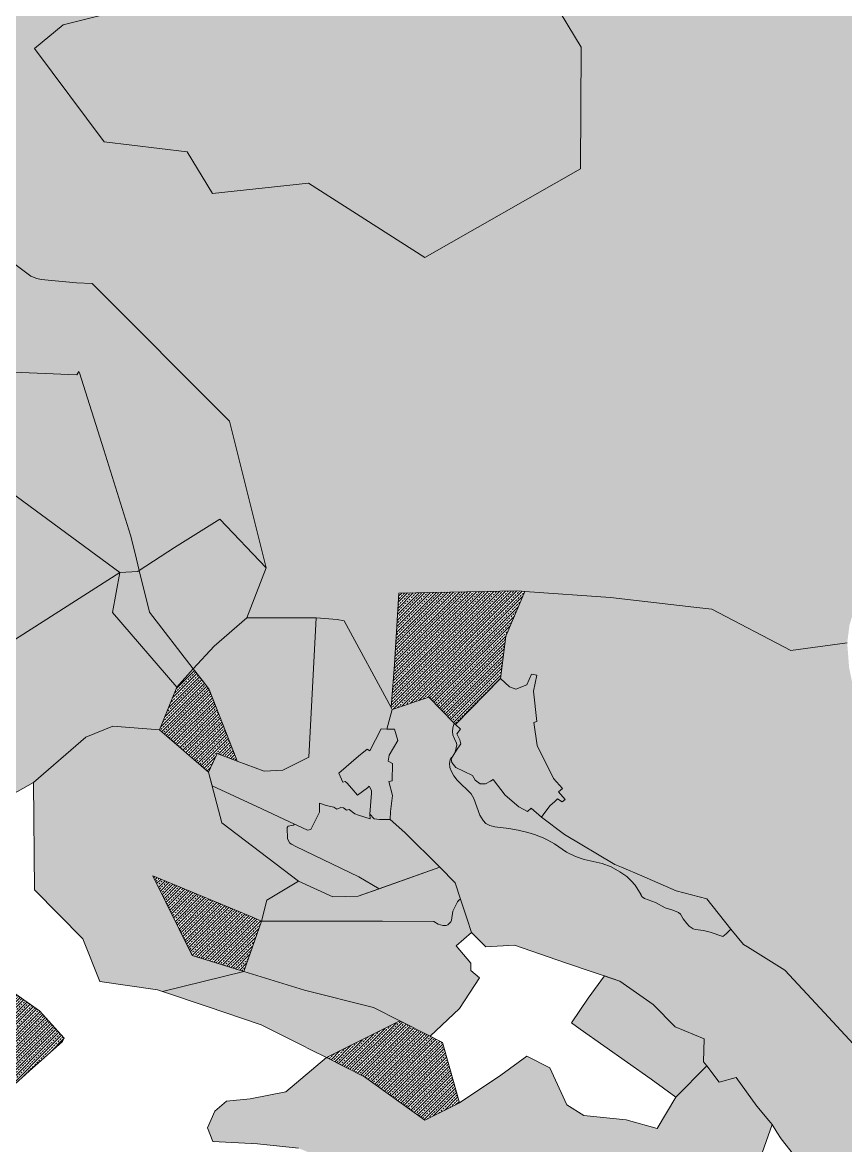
# Model space of a CAD drawing. Header units: metres. Extents: x 541853 to 549675, y 1832829 to 1845715.
# Drawn here: x 547395 to 547910, y 1839769 to 1840471 of the extents above; entities that cross this region are included whole.
import ezdxf

# ---------------------------------------------------------------- set-up
doc = ezdxf.new("R2010")
doc.units = ezdxf.units.M
doc.header["$MEASUREMENT"] = 0
doc.layers.add('1', color=7, linetype='Continuous', lineweight=0)

msp = doc.modelspace()

# ---------------------------------------------------------------- hatches: boundary and pattern name
at = {"layer": '1', "linetype": 'Continuous', "lineweight": 0}
h = msp.add_hatch(color=43, dxfattribs=at)
h.paths.add_polyline_path([(547625.85, 1840042.635), (547596.45, 1840096.725), (547592.13, 1840097.535), (547579.02, 1840098.615), (547535.67, 1840098.57), (547547.64, 1840129.86), (547524.81, 1840221.555), (547438.86, 1840307.535), (547429.02, 1840307.955), (547407.06, 1840310.085), (547404.33, 1840310.625), (547400.58, 1840312.08), (547381.41, 1840326.615), (547373.7, 1840334.07), (547356.84, 1840350.435), (547361.79, 1840353.78), (547369.44, 1840362), (547375.26, 1840368.255), (547385.49, 1840383.225), (547387.98, 1840402.215), (547388.49, 1840418.19), (547381.98, 1840442.145), (547378.5, 1840460.625), (547381.5, 1840482.6), (547394.46, 1840508.055), (547415.91, 1840527.03), (547450.35, 1840544.01), (547497.27, 1840564.98), (547581.12, 1840605.99), (547592.13, 1840608.66), (547617.69, 1840624.335), (547647.33, 1840640.985), (547663.62, 1840642.725), (547684.74, 1840643.34), (547695.15, 1840642.755), (547702.83, 1840640.295), (547713.03, 1840634.655), (547721.7, 1840619.295), (547735.92, 1840594.275), (547750.02, 1840575.975), (547758.96, 1840562.94), (547767.51, 1840558.665), (547787.46, 1840554.675), (547801.14, 1840554.3), (547810.41, 1840551.315), (547815.81, 1840547.82), (547828.14, 1840535.505), (547840.2, 1840526.25), (547857.03, 1840518.795), (547888.2, 1840506.255), (547924.08, 1840494.285), (547927.74, 1840493.685), (547930.98, 1840493.775), (547935.12, 1840495.23), (547954.83, 1840481.025), (547964.88, 1840472.925), (547973.97, 1840465.305), (547984.02, 1840456.725), (547989.42, 1840451.325), (547994.58, 1840445.415), (547996.77, 1840440.765), (547998.51, 1840433.76), (547998.96, 1840426.665), (547997.58, 1840417.95), (547992.3, 1840407.165), (547989.09, 1840395.705), (547987.74, 1840387.695), (547988.64, 1840326.705), (547987.68, 1840297.455), (547986.72, 1840278.06), (547986.72, 1840263.435), (547988.07, 1840243.35), (547988.58, 1840239.24), (547989.09, 1840234.86), (547988.34, 1840230.75), (547987.05, 1840226.895), (547978.83, 1840215.315), (547963.65, 1840192.425), (547929.99, 1840140.225), (547925.13, 1840129.305), (547918.68, 1840114.635), (547912.5, 1840094.1), (547911.06, 1840082.955), (547875.81, 1840078.275), (547826.49, 1840103.955), (547815.18, 1840105.275), (547763.01, 1840111.395), (547709.43, 1840115.115), (547704.93, 1840115.43), (547630.62, 1840114.08), (547627.92, 1840069.545)])
h.paths.add_polyline_path([(547646.91, 1840323.93), (547574.19, 1840370.37), (547514.16, 1840363.755), (547498.32, 1840389.855), (547446.39, 1840396.17), (547402.74, 1840454.445), (547420.83, 1840469.325), (547471.92, 1840482.015), (547534.86, 1840476.615), (547587.09, 1840512.285), (547582.26, 1840538.31), (547599.33, 1840552.2), (547657.56, 1840587.855), (547659.57, 1840587.825), (547693.71, 1840611.615), (547697.55, 1840588.605), (547720.35, 1840553.445), (547710.09, 1840512.51), (547744.71, 1840455.3), (547744.26, 1840379.325)], flags=16)
h = msp.add_hatch(dxfattribs=at)
h.set_pattern_fill('ANSI33', color=188, scale=10, style=0)
h.paths.add_polyline_path([(547646.91, 1840323.93), (547574.19, 1840370.37), (547514.16, 1840363.755), (547498.32, 1840389.855), (547446.39, 1840396.17), (547402.74, 1840454.445), (547420.83, 1840469.325), (547471.92, 1840482.015), (547534.86, 1840476.615), (547587.09, 1840512.285), (547582.26, 1840538.31), (547599.33, 1840552.2), (547657.56, 1840587.855), (547659.57, 1840587.825), (547693.71, 1840611.615), (547697.55, 1840588.605), (547720.35, 1840553.445), (547710.09, 1840512.51), (547744.71, 1840455.3), (547744.26, 1840379.325)])
for color, points in [(43, [(547468.32, 1840128.18), (547465.71, 1840138.905), (547462.92, 1840150.305), (547446.09, 1840203.6), (547430.94, 1840251.735), (547430.64, 1840252.56), (547429.23, 1840250.445), (547384.65, 1840252.455), (547352.25, 1840259.385), (547351.77, 1840306.815), (547327.65, 1840326.945), (547301.97, 1840353.255), (547285.38, 1840358.46), (547283.25, 1840360.815), (547287.42, 1840363.755), (547293.42, 1840364.505), (547306.65, 1840362.015), (547331.85, 1840348.785), (547345.56, 1840346.79), (547353.3, 1840348.035), (547356.84, 1840350.435), (547373.7, 1840334.07), (547381.41, 1840326.615), (547400.58, 1840312.08), (547404.33, 1840310.625), (547407.06, 1840310.085), (547429.02, 1840307.955), (547438.86, 1840307.535), (547524.81, 1840221.555), (547547.64, 1840129.86), (547518.63, 1840160.385), (547490.46, 1840142.625)]), (43, [(547456.26, 1840126.905), (547377, 1840185), (547352.31, 1840255.455), (547352.25, 1840259.385), (547384.65, 1840252.455), (547429.23, 1840250.445), (547430.64, 1840252.56), (547430.94, 1840251.735), (547446.09, 1840203.6), (547462.92, 1840150.305), (547465.71, 1840138.905), (547468.32, 1840128.18), (547467.42, 1840127.595)]), (53, [(547253.22, 1840015.755), (547254.81, 1840016.355), (547257.93, 1840017.9), (547259.85, 1840019.115), (547261.26, 1840020.375), (547264.05, 1840024.26), (547266.21, 1840026.375), (547273.23, 1840030.605), (547276.8, 1840032.495), (547288.14, 1840037.295), (547290.12, 1840038.33), (547292.4, 1840040.145), (547294.53, 1840042.215), (547295.22, 1840043.13), (547244.25, 1840051.74), (547260.96, 1840077.315), (547263.09, 1840100.655), (547319.1, 1840120.485), (547319.37, 1840162.695), (547326.42, 1840184.805), (547335.15, 1840185.405), (547348.89, 1840245.435), (547352.31, 1840255.455), (547377, 1840185), (547456.26, 1840126.905), (547360.02, 1840065.63), (547323.45, 1840020.06), (547301.37, 1840021.185), (547259.88, 1840015.755)]), (252, [(547502.16, 1840066.725), (547474.65, 1840102.185), (547468.32, 1840128.18), (547490.46, 1840142.625), (547518.63, 1840160.385), (547547.64, 1840129.86), (547535.67, 1840098.57), (547515.15, 1840081.005)]), (43, [(547318.62, 1839959.745), (547319.16, 1839966.36), (547321.74, 1839968.655), (547323.72, 1839970.92), (547323.66, 1839972.225), (547322.94, 1839973.605), (547321.23, 1839975.81), (547320, 1839977.04), (547323.45, 1840020.06), (547360.02, 1840065.63), (547456.26, 1840126.905), (547451.55, 1840102.035), (547491.78, 1840055.325), (547480.95, 1840028.535), (547451.88, 1840031.01), (547435.02, 1840024.11), (547402.11, 1839995.76), (547365.33, 1839975.075)]), (43, [(547491.78, 1840055.325), (547451.55, 1840102.035), (547456.26, 1840126.905), (547467.42, 1840127.595), (547468.32, 1840128.18), (547474.65, 1840102.185), (547502.16, 1840066.725)]), (43, [(548128.59, 1839730.02), (548091.09, 1839739.245), (548068.83, 1839746.955), (548019.81, 1839787.245), (547959.15, 1839812.235), (547919.7, 1839828.495), (547917.57, 1839829.38), (547894.2, 1839854.73), (547872.12, 1839878.445), (547848.66, 1839892.905), (547846.14, 1839894.465), (547838.37, 1839904.125), (547823.28, 1839922.905), (547804.08, 1839928.065), (547782.66, 1839937.38), (547769.82, 1839942.705), (547765.68, 1839944.43), (547734.27, 1839963.165), (547719.93, 1839974.085), (547722, 1839976.89), (547725.36, 1839981.36), (547728.03, 1839983.715), (547729.83, 1839985.515), (547732.86, 1839983.535), (547734.66, 1839985.05), (547730.49, 1839989.865), (547733.1, 1839991.965), (547727.34, 1839998.19), (547717.26, 1840018.83), (547715.07, 1840033.215), (547716.87, 1840033.83), (547714.92, 1840052.85), (547717.05, 1840062.705), (547713.72, 1840063.515), (547710.66, 1840056.825), (547703.88, 1840053.96), (547699.92, 1840055.445), (547694.16, 1840060.815), (547697.61, 1840087.08), (547709.43, 1840115.115), (547763.01, 1840111.395), (547815.18, 1840105.275), (547826.49, 1840103.955), (547875.81, 1840078.275), (547911.06, 1840082.955), (547912.23, 1840067.7), (547916.91, 1840044.225), (547925.7, 1840025.16), (547935.09, 1840011.96), (547958.85, 1839995.535), (547988.73, 1839975.285), (548000.01, 1839968.115), (548013.51, 1839956.055), (548024.73, 1839945.825), (548033.64, 1839935.925), (548041.89, 1839920.07), (548049.15, 1839895.965), (548057.73, 1839869.895), (548066.94, 1839839.175), (548074.86, 1839804.525), (548078.49, 1839784.71), (548079.93, 1839777.465), (548079.99, 1839776.76), (548082.57, 1839763.35), (548084.25, 1839758.745), (548087.1, 1839755.55), (548088, 1839754.545), (548102.64, 1839752.04), (548113.11, 1839750.795), (548120.55, 1839748.23), (548121.45, 1839747.525), (548125.53, 1839744.405), (548128.89, 1839738.135), (548131.23, 1839730.92)]), (252, [(547546.53, 1840002.705), (547529.67, 1840009.14), (547528.77, 1840011.405), (547512.06, 1840053.93), (547508.46, 1840058.595), (547502.16, 1840066.725), (547515.15, 1840081.005), (547535.67, 1840098.57), (547579.02, 1840098.615), (547574.4, 1840011.615), (547558.11, 1840003.515)]), (252, [(547573.5, 1839965.865), (547566.81, 1839968.985), (547565.37, 1839969.66), (547541.82, 1839980.64), (547513.89, 1839993.66), (547511.58, 1840002.24), (547517.13, 1840013.925), (547529.67, 1840009.14), (547546.53, 1840002.705), (547558.11, 1840003.515), (547574.4, 1840011.615), (547579.02, 1840098.615), (547592.13, 1840097.535), (547596.45, 1840096.725), (547625.85, 1840042.635), (547626.51, 1840041.39), (547623.21, 1840029.135), (547619.61, 1840029.165), (547612.47, 1840015.515), (547610.97, 1840016.535), (547605.45, 1840012.155), (547593.06, 1840001.445), (547595.73, 1839995.985), (547597.2, 1839996.435), (547598.07, 1839995.445), (547601.28, 1839991.875), (547604.85, 1839987.735), (547611.06, 1839992.475), (547612.17, 1839993.33), (547613.67, 1839990.765), (547613.52, 1839989.025), (547612.44, 1839975.87), (547612.8, 1839973.02), (547605.39, 1839975.225), (547603.23, 1839976.125), (547599.51, 1839978.765), (547597.95, 1839978.435), (547595.97, 1839979.86), (547595.76, 1839979.875), (547594.41, 1839980.025), (547591.98, 1839979.095), (547590.09, 1839980.295), (547585.17, 1839981.3), (547581.03, 1839982.83), (547581.06, 1839977.205), (547575.69, 1839966.405)]), (43, [(547719.93, 1839974.085), (547713.36, 1839979.575), (547711.2, 1839977.655), (547705.71, 1839980.46), (547697.13, 1839987.81), (547689.72, 1839997.635), (547688.04, 1839996.6), (547684.92, 1839994.8), (547681.56, 1839994.815), (547678.47, 1839997.095), (547676.67, 1840000.065), (547666.26, 1840005.105), (547663.77, 1840008.255), (547663.38, 1840010.505), (547666.74, 1840015.935), (547669.47, 1840019.775), (547668.9, 1840022.475), (547666.92, 1840026.045), (547669.17, 1840029.135), (547666.14, 1840031.94), (547694.16, 1840060.815), (547699.92, 1840055.445), (547703.88, 1840053.96), (547710.66, 1840056.825), (547713.72, 1840063.515), (547717.05, 1840062.705), (547714.92, 1840052.85), (547716.87, 1840033.83), (547715.07, 1840033.215), (547717.26, 1840018.83), (547727.34, 1839998.19), (547733.1, 1839991.965), (547730.49, 1839989.865), (547734.66, 1839985.05), (547732.86, 1839983.535), (547729.83, 1839985.515), (547728.03, 1839983.715), (547725.36, 1839981.36), (547722, 1839976.89)]), (4, [(548075.28, 1839599.325), (548058.75, 1839614.925), (548047.59, 1839619.395), (548036.19, 1839640.605), (548015.19, 1839653.715), (548001.63, 1839662.175), (547992.33, 1839667.965), (547991.94, 1839668.205), (547991.76, 1839668.325), (547991.64, 1839668.4), (547991.61, 1839668.4), (547990.68, 1839667.215), (547982.88, 1839651.72), (547978.41, 1839644.22), (547976.76, 1839641.685), (547973.37, 1839641.835), (547980.57, 1839657.72), (547980.24, 1839666.735), (547963.77, 1839681.705), (547944.33, 1839694.065), (547941.78, 1839695.7), (547923.27, 1839706.23), (547916.55, 1839710.055), (547904.43, 1839716.37), (547900.47, 1839727.23), (547899.84, 1839728.985), (547897.08, 1839736.5), (547891.53, 1839750.135), (547885.05, 1839755.775), (547880.04, 1839760.125), (547879.8, 1839760.305), (547869.66, 1839772.935), (547866.99, 1839777.255), (547864.14, 1839781.875), (547861.98, 1839784.5), (547854.6, 1839793.365), (547841.67, 1839811.275), (547830.9, 1839808.515), (547823.25, 1839818.535), (547821.24, 1839821.16), (547821.54, 1839835.545), (547803.45, 1839842.94), (547789.8, 1839857.025), (547768.95, 1839871.545), (547734.99, 1839883.005), (547703.01, 1839894), (547685.01, 1839892.995), (547676.01, 1839901.995), (547673.34, 1839910.23), (547669.32, 1839922.74), (547665.99, 1839933), (547656.21, 1839942.69), (547634.34, 1839964.365), (547625.16, 1839972.66), (547625.52, 1839977.58), (547626.63, 1839987.675), (547624.44, 1839996.255), (547626.42, 1839996.735), (547626.63, 1840007.565), (547623.9, 1840008.975), (547624.53, 1840012.695), (547629.96, 1840021.935), (547627.95, 1840028.97), (547623.21, 1840029.135), (547626.51, 1840041.39), (547649.4, 1840049.115), (547665.24, 1840032.855), (547664.4, 1840029.855), (547664.25, 1840027.635), (547664.46, 1840025.46), (547665.39, 1840022.925), (547666.71, 1840020.33), (547666.89, 1840019.325), (547666.59, 1840017.285), (547665.81, 1840014.645), (547664.13, 1840011.765), (547663.47, 1840011.24), (547662.84, 1840009.965), (547662.36, 1840007.505), (547662.57, 1840005.105), (547663.56, 1840002.525), (547665.12, 1839999.84), (547667.19, 1839997.2), (547675.86, 1839988.56), (547677.54, 1839985.62), (547681.38, 1839975.225), (547683.36, 1839971.88), (547685.1, 1839970.185), (547687.68, 1839968.82), (547690.68, 1839967.965), (547699.38, 1839966.975), (547705.29, 1839965.865), (547711.38, 1839964.47), (547715.43, 1839963.195), (547720.95, 1839961.095), (547723.92, 1839959.67), (547728.06, 1839957.315), (547735.56, 1839952.245), (547741.2, 1839949.515), (547746.57, 1839947.625), (547757.88, 1839945.045), (547763.43, 1839943.005), (547768.95, 1839939.975), (547773.15, 1839936.885), (547776.03, 1839934.26), (547778.37, 1839931.575), (547782.12, 1839925.53), (547782.18, 1839924.99), (547782.81, 1839924.15), (547784.22, 1839923.115), (547791.24, 1839920.805), (547797.12, 1839917.37), (547802.01, 1839915.945), (547805.64, 1839914.46), (547806.84, 1839913.395), (547808.46, 1839910.41), (547810.77, 1839907.575), (547812.3, 1839905.925), (547814.7, 1839904.245), (547816.11, 1839903.81), (547821.24, 1839903.135), (547825.29, 1839902.205), (547833.18, 1839899.445), (547835.34, 1839901.08), (547838.25, 1839904.005), (547838.37, 1839904.125), (547846.14, 1839894.465), (547848.66, 1839892.905), (547872.12, 1839878.445), (547894.2, 1839854.73), (547917.57, 1839829.38), (547919.7, 1839828.495), (547919.43, 1839826.845), (547919.76, 1839824.745), (547920.36, 1839823.845), (547922.37, 1839822.615), (547935.99, 1839816.9), (547947.21, 1839812.85), (547949.01, 1839811.755), (547949.46, 1839811.035), (547949.55, 1839808.98), (547947.3, 1839802.11), (547946.67, 1839799.575), (547946.64, 1839798.465), (547947.12, 1839796.635), (547948.35, 1839785.43), (547949.34, 1839781.755), (547953.48, 1839773.79), (547955.25, 1839771.135), (547956.03, 1839770.355), (547957.68, 1839769.425), (547960.74, 1839768.315), (547962.66, 1839767.325), (547969.2, 1839761.895), (547976.1, 1839757.8), (547978.26, 1839756.915), (547979.61, 1839756.615), (547982.43, 1839756.585), (547983.81, 1839756.855), (547990.11, 1839759.015), (547995.33, 1839759.69), (547997.49, 1839759.645), (548001.57, 1839759.045), (548004.09, 1839758.22), (548005.41, 1839757.545), (548006.79, 1839756.48), (548006.49, 1839755.535), (548007.12, 1839753.945), (548008.29, 1839752.565), (548011.2, 1839750.255), (548014.32, 1839748.455), (548021.25, 1839745.53), (548031.9, 1839742.365), (548056.95, 1839737.235), (548074.98, 1839732.69), (548082.93, 1839730.17), (548090.79, 1839727.35), (548097.48, 1839724.56), (548102.55, 1839722.085), (548108.43, 1839718.455), (548113.74, 1839714.24), (548119.08, 1839709.11), (548128.29, 1839699.555), (548132.28, 1839695.865), (548135.49, 1839693.285), (548144.88, 1839686.925), (548167.29, 1839673.605), (548175.69, 1839667.785), (548179.95, 1839664.125), (548180.82, 1839663.18), (548146.11, 1839660.51), (548136.87, 1839652.515), (548076.03, 1839599.955)]), (252, [(547833.18, 1839899.445), (547825.29, 1839902.205), (547821.24, 1839903.135), (547816.11, 1839903.81), (547814.7, 1839904.245), (547812.3, 1839905.925), (547810.77, 1839907.575), (547808.46, 1839910.41), (547806.84, 1839913.395), (547805.64, 1839914.46), (547802.01, 1839915.945), (547797.12, 1839917.37), (547791.24, 1839920.805), (547784.22, 1839923.115), (547782.81, 1839924.15), (547782.18, 1839924.99), (547782.12, 1839925.53), (547778.37, 1839931.575), (547776.03, 1839934.26), (547773.15, 1839936.885), (547768.95, 1839939.975), (547763.43, 1839943.005), (547757.88, 1839945.045), (547746.57, 1839947.625), (547741.2, 1839949.515), (547735.56, 1839952.245), (547728.06, 1839957.315), (547723.92, 1839959.67), (547720.95, 1839961.095), (547715.43, 1839963.195), (547711.38, 1839964.47), (547705.29, 1839965.865), (547699.38, 1839966.975), (547690.68, 1839967.965), (547687.68, 1839968.82), (547685.1, 1839970.185), (547683.36, 1839971.88), (547681.38, 1839975.225), (547677.54, 1839985.62), (547675.86, 1839988.56), (547667.19, 1839997.2), (547665.12, 1839999.84), (547663.56, 1840002.525), (547662.57, 1840005.105), (547662.36, 1840007.505), (547662.84, 1840009.965), (547663.47, 1840011.24), (547664.13, 1840011.765), (547665.81, 1840014.645), (547666.59, 1840017.285), (547666.89, 1840019.325), (547666.71, 1840020.33), (547665.39, 1840022.925), (547664.46, 1840025.46), (547664.25, 1840027.635), (547664.4, 1840029.855), (547665.24, 1840032.855), (547666.14, 1840031.94), (547669.17, 1840029.135), (547666.92, 1840026.045), (547668.9, 1840022.475), (547669.47, 1840019.775), (547666.74, 1840015.935), (547663.38, 1840010.505), (547663.77, 1840008.255), (547666.26, 1840005.105), (547676.67, 1840000.065), (547678.47, 1839997.095), (547681.56, 1839994.815), (547684.92, 1839994.8), (547688.04, 1839996.6), (547689.72, 1839997.635), (547697.13, 1839987.81), (547705.71, 1839980.46), (547711.2, 1839977.655), (547713.36, 1839979.575), (547719.93, 1839974.085), (547734.27, 1839963.165), (547765.68, 1839944.43), (547769.82, 1839942.705), (547782.66, 1839937.38), (547804.08, 1839928.065), (547823.28, 1839922.905), (547838.37, 1839904.125), (547838.25, 1839904.005), (547835.34, 1839901.08)]), (31, [(547482.84, 1839865.065), (547479.78, 1839866.085), (547443.78, 1839871.32), (547433.01, 1839898.005), (547402.86, 1839928.59), (547402.11, 1839995.76), (547435.02, 1840024.11), (547451.88, 1840031.01), (547480.95, 1840028.535), (547511.58, 1840002.24), (547520.04, 1839970.59), (547567.83, 1839934.02), (547548.06, 1839922.125), (547544.73, 1839909.135), (547539.12, 1839911.46), (547476.81, 1839937.275), (547499.76, 1839891.03), (547501.44, 1839887.625), (547533.84, 1839877.59)]), (4, [(547618.62, 1839972.645), (547615.26, 1839973.035), (547612.44, 1839975.87), (547613.52, 1839989.025), (547613.67, 1839990.765), (547612.17, 1839993.33), (547611.06, 1839992.475), (547604.85, 1839987.735), (547601.28, 1839991.875), (547598.07, 1839995.445), (547597.2, 1839996.435), (547595.73, 1839995.985), (547593.06, 1840001.445), (547605.45, 1840012.155), (547610.97, 1840016.535), (547612.47, 1840015.515), (547619.61, 1840029.165), (547623.21, 1840029.135), (547627.95, 1840028.97), (547629.96, 1840021.935), (547624.53, 1840012.695), (547623.9, 1840008.975), (547626.63, 1840007.565), (547626.42, 1839996.735), (547624.44, 1839996.255), (547626.63, 1839987.675), (547625.52, 1839977.58), (547625.16, 1839972.66)]), (31, [(547589.37, 1839924.21), (547567.83, 1839934.02), (547520.04, 1839970.59), (547511.58, 1840002.24), (547513.89, 1839993.66), (547541.82, 1839980.64), (547565.37, 1839969.66), (547565.25, 1839969.375), (547564.74, 1839969.075), (547561.44, 1839968.46), (547560.9, 1839967.485), (547560.96, 1839960.465), (547562.43, 1839957.795), (547563.63, 1839957.195), (547566.36, 1839955.8), (547605.69, 1839936.675), (547618.29, 1839929.295), (547605.27, 1839924.705)]), (4, [(547618.29, 1839929.295), (547605.69, 1839936.675), (547566.36, 1839955.8), (547563.63, 1839957.195), (547562.43, 1839957.795), (547560.96, 1839960.465), (547560.9, 1839967.485), (547561.44, 1839968.46), (547564.74, 1839969.075), (547565.25, 1839969.375), (547565.37, 1839969.66), (547566.81, 1839968.985), (547573.5, 1839965.865), (547575.69, 1839966.405), (547581.06, 1839977.205), (547581.03, 1839982.83), (547585.17, 1839981.3), (547590.09, 1839980.295), (547591.98, 1839979.095), (547594.41, 1839980.025), (547595.76, 1839979.875), (547595.97, 1839979.86), (547597.95, 1839978.435), (547599.51, 1839978.765), (547603.23, 1839976.125), (547605.39, 1839975.225), (547612.8, 1839973.02), (547612.44, 1839975.87), (547615.26, 1839973.035), (547618.62, 1839972.645), (547625.16, 1839972.66), (547634.34, 1839964.365), (547656.21, 1839942.69)]), (43, [(547658.13, 1839906.345), (547655.22, 1839907.065), (547652.58, 1839908.925), (547620.36, 1839908.94), (547544.73, 1839909.135), (547548.06, 1839922.125), (547567.83, 1839934.02), (547589.37, 1839924.21), (547605.27, 1839924.705), (547656.21, 1839942.69), (547665.99, 1839933), (547669.32, 1839922.74), (547668.15, 1839922.095), (547667.31, 1839921.21), (547664.49, 1839915.345), (547663.71, 1839909.645), (547663.17, 1839908.7), (547661.28, 1839906.81), (547660.29, 1839906.405)]), (43, [(547650.3, 1839837.12), (547631.34, 1839846.675), (547614.81, 1839854.985), (547571.61, 1839865.875), (547533.84, 1839877.59), (547544.73, 1839909.135), (547620.36, 1839908.94), (547652.58, 1839908.925), (547655.22, 1839907.065), (547658.13, 1839906.345), (547660.29, 1839906.405), (547661.28, 1839906.81), (547663.17, 1839908.7), (547663.71, 1839909.645), (547664.49, 1839915.345), (547667.31, 1839921.21), (547668.15, 1839922.095), (547669.32, 1839922.74), (547673.34, 1839910.23), (547676.01, 1839901.995), (547666.53, 1839893.655), (547675.71, 1839882.81), (547675.68, 1839878.205), (547681.05, 1839873.54), (547668.69, 1839854.385)]), (43, [(547585.5, 1839823.755), (547576.14, 1839828.45), (547569.51, 1839831.795), (547544.52, 1839844.35), (547510.83, 1839855.675), (547482.84, 1839865.065), (547533.84, 1839877.59), (547571.61, 1839865.875), (547614.81, 1839854.985), (547631.34, 1839846.675), (547631.31, 1839846.66)]), (251, [(547803.9, 1839799.035), (547788.48, 1839810.285), (547744.08, 1839841.455), (547738.74, 1839845.46), (547749, 1839861), (547759.26, 1839874.815), (547768.95, 1839871.545), (547789.8, 1839857.025), (547803.45, 1839842.94), (547821.54, 1839835.545), (547821.24, 1839821.16), (547823.25, 1839818.535)]), (43, [(547871.16, 1839577.89), (547866, 1839578.925), (547861.2, 1839611.205), (547821.99, 1839649.74), (547784.97, 1839649.125), (547772.22, 1839641.43), (547769.58, 1839643.965), (547760.82, 1839648.735), (547744.44, 1839660.285), (547700.67, 1839686.565), (547670.52, 1839701.25), (547649.64, 1839717.885), (547627.59, 1839737.595), (547609.44, 1839749.19), (547586.04, 1839759.825), (547567.86, 1839767.16), (547542.36, 1839769.875), (547514.43, 1839771.42), (547510.95, 1839779.925), (547515.57, 1839790.365), (547522.92, 1839796.545), (547537.62, 1839798.09), (547560.03, 1839802.35), (547585.5, 1839823.755), (547609.26, 1839811.8), (547647, 1839784.71), (547668.63, 1839795.45), (547694.46, 1839812.775), (547710.72, 1839824.76), (547725, 1839817.425), (547735.83, 1839794.22), (547746.27, 1839787.65), (547772.85, 1839784.95), (547792.17, 1839779.535), (547803.9, 1839799.035), (547823.25, 1839818.535), (547830.9, 1839808.515), (547841.67, 1839811.275), (547854.6, 1839793.365), (547861.98, 1839784.5), (547864.14, 1839781.875), (547851.9, 1839747.06), (547856.16, 1839736.62), (547844.94, 1839710.34), (547837.23, 1839691.005), (547846.5, 1839669.945), (547854.6, 1839661.44), (547862.34, 1839632.835), (547868.52, 1839617.76), (547873.56, 1839608.865)])]:
    msp.add_hatch(color=color, dxfattribs=at).paths.add_polyline_path(points)
h = msp.add_hatch(dxfattribs=at)
h.set_pattern_fill('ANSI33', color=188, scale=10, style=0)
h.paths.add_polyline_path([(547666.14, 1840031.94), (547665.24, 1840032.855), (547649.4, 1840049.115), (547626.51, 1840041.39), (547625.85, 1840042.635), (547627.92, 1840069.545), (547630.62, 1840114.08), (547704.93, 1840115.43), (547709.43, 1840115.115), (547697.61, 1840087.08), (547694.16, 1840060.815)])
h = msp.add_hatch(dxfattribs=at)
h.set_pattern_fill('ANSI33', color=188, scale=10, style=0)
h.paths.add_polyline_path([(547511.58, 1840002.24), (547480.95, 1840028.535), (547491.78, 1840055.325), (547502.16, 1840066.725), (547508.46, 1840058.595), (547512.06, 1840053.93), (547528.77, 1840011.405), (547529.67, 1840009.14), (547517.13, 1840013.925)])
h = msp.add_hatch(dxfattribs=at)
h.set_pattern_fill('ANSI33', color=188, scale=10, style=0)
h.paths.add_polyline_path([(547533.84, 1839877.59), (547501.44, 1839887.625), (547476.81, 1839937.275), (547539.12, 1839911.46), (547544.73, 1839909.135)])
h = msp.add_hatch(dxfattribs=at)
h.set_pattern_fill('ANSI33', color=188, scale=10, style=0)
h.paths.add_polyline_path([(547363.38, 1839781.83), (547350.3, 1839807.555), (547333.32, 1839799.665), (547333.71, 1839801.645), (547345.62, 1839811.8), (547358.52, 1839822.795), (547356.63, 1839824.16), (547355.64, 1839825.12), (547355.49, 1839825.675), (547355.73, 1839826.35), (547355.49, 1839828.795), (547354.02, 1839835.05), (547352.94, 1839838.095), (547351.53, 1839840.915), (547349.49, 1839843.6), (547346.61, 1839846.075), (547344.87, 1839847.05), (547344.6, 1839847.11), (547356.75, 1839855.96), (547363.95, 1839864.465), (547373.52, 1839875.73), (547406.01, 1839853.005), (547421.43, 1839835.875), (547420.26, 1839833.835), (547399.5, 1839815.295), (547366.08, 1839785.385)])
h = msp.add_hatch(dxfattribs=at)
h.set_pattern_fill('ANSI33', color=188, scale=10, style=0)
h.paths.add_polyline_path([(547647, 1839784.71), (547609.26, 1839811.8), (547585.5, 1839823.755), (547631.31, 1839846.66), (547631.34, 1839846.675), (547650.3, 1839837.12), (547655.97, 1839834.255), (547657.95, 1839833.265), (547659.21, 1839828.78), (547668.63, 1839795.45)])

# ---------------------------------------------------------------- linework, layer by layer
at = {"layer": '1', "color": 7, "linetype": 'Continuous', "lineweight": 0, "flags": 128}
for points in [[(547697.55, 1840588.605), (547720.35, 1840553.445), (547710.09, 1840512.51), (547744.71, 1840455.3), (547744.26, 1840379.325), (547646.91, 1840323.93), (547574.19, 1840370.37), (547514.16, 1840363.755), (547498.32, 1840389.855), (547446.39, 1840396.17), (547402.74, 1840454.445), (547420.83, 1840469.325), (547471.92, 1840482.015), (547534.86, 1840476.615), (547587.09, 1840512.285), (547582.26, 1840538.31), (547599.33, 1840552.2), (547657.56, 1840587.855), (547659.57, 1840587.825), (547693.71, 1840611.615), (547697.55, 1840588.605)], [(547468.32, 1840128.18), (547467.42, 1840127.595), (547456.26, 1840126.905), (547377, 1840185), (547352.31, 1840255.455), (547352.25, 1840259.385), (547384.65, 1840252.455), (547429.23, 1840250.445), (547430.64, 1840252.56), (547430.94, 1840251.735), (547446.09, 1840203.6), (547462.92, 1840150.305), (547465.71, 1840138.905), (547468.32, 1840128.18)], [(547468.32, 1840128.18), (547490.46, 1840142.625), (547518.63, 1840160.385), (547547.64, 1840129.86), (547535.67, 1840098.57), (547515.15, 1840081.005), (547502.16, 1840066.725), (547474.65, 1840102.185), (547468.32, 1840128.18)], [(547318.62, 1839959.745), (547319.16, 1839966.36), (547321.74, 1839968.655), (547323.72, 1839970.92), (547323.66, 1839972.225), (547322.94, 1839973.605), (547321.23, 1839975.81), (547320, 1839977.04), (547323.45, 1840020.06), (547360.02, 1840065.63), (547456.26, 1840126.905), (547451.55, 1840102.035), (547491.78, 1840055.325), (547480.95, 1840028.535), (547451.88, 1840031.01), (547435.02, 1840024.11), (547402.11, 1839995.76), (547365.33, 1839975.075), (547318.62, 1839959.745)], [(547456.26, 1840126.905), (547467.42, 1840127.595), (547468.32, 1840128.18), (547474.65, 1840102.185), (547502.16, 1840066.725), (547491.78, 1840055.325), (547451.55, 1840102.035), (547456.26, 1840126.905)], [(547625.85, 1840042.635), (547627.92, 1840069.545), (547630.62, 1840114.08), (547704.93, 1840115.43), (547709.43, 1840115.115), (547697.61, 1840087.08), (547694.16, 1840060.815), (547666.14, 1840031.94), (547665.24, 1840032.855), (547649.4, 1840049.115), (547626.51, 1840041.39), (547625.85, 1840042.635)], [(547502.16, 1840066.725), (547515.15, 1840081.005), (547535.67, 1840098.57), (547579.02, 1840098.615), (547574.4, 1840011.615), (547558.11, 1840003.515), (547546.53, 1840002.705), (547529.67, 1840009.14), (547528.77, 1840011.405), (547512.06, 1840053.93), (547508.46, 1840058.595), (547502.16, 1840066.725)], [(547511.58, 1840002.24), (547517.13, 1840013.925), (547529.67, 1840009.14), (547546.53, 1840002.705), (547558.11, 1840003.515), (547574.4, 1840011.615), (547579.02, 1840098.615), (547592.13, 1840097.535), (547596.45, 1840096.725), (547625.85, 1840042.635), (547626.51, 1840041.39), (547623.21, 1840029.135), (547619.61, 1840029.165), (547612.47, 1840015.515), (547610.97, 1840016.535), (547605.45, 1840012.155), (547593.06, 1840001.445), (547595.73, 1839995.985), (547597.2, 1839996.435), (547598.07, 1839995.445), (547601.28, 1839991.875), (547604.85, 1839987.735), (547611.06, 1839992.475), (547612.17, 1839993.33), (547613.67, 1839990.765), (547613.52, 1839989.025), (547612.44, 1839975.87), (547612.8, 1839973.02), (547605.39, 1839975.225), (547603.23, 1839976.125), (547599.51, 1839978.765), (547597.95, 1839978.435), (547595.97, 1839979.86), (547595.76, 1839979.875), (547594.41, 1839980.025), (547591.98, 1839979.095), (547590.09, 1839980.295), (547585.17, 1839981.3), (547581.03, 1839982.83), (547581.06, 1839977.205), (547575.69, 1839966.405), (547573.5, 1839965.865), (547566.81, 1839968.985), (547565.37, 1839969.66), (547541.82, 1839980.64), (547513.89, 1839993.66), (547511.58, 1840002.24)], [(547480.95, 1840028.535), (547491.78, 1840055.325), (547502.16, 1840066.725), (547508.46, 1840058.595), (547512.06, 1840053.93), (547528.77, 1840011.405), (547529.67, 1840009.14), (547517.13, 1840013.925), (547511.58, 1840002.24), (547480.95, 1840028.535)], [(547666.14, 1840031.94), (547694.16, 1840060.815), (547699.92, 1840055.445), (547703.88, 1840053.96), (547710.66, 1840056.825), (547713.72, 1840063.515), (547717.05, 1840062.705), (547714.92, 1840052.85), (547716.87, 1840033.83), (547715.07, 1840033.215), (547717.26, 1840018.83), (547727.34, 1839998.19), (547733.1, 1839991.965), (547730.49, 1839989.865), (547734.66, 1839985.05), (547732.86, 1839983.535), (547729.83, 1839985.515), (547728.03, 1839983.715), (547725.36, 1839981.36), (547722, 1839976.89), (547719.93, 1839974.085), (547713.36, 1839979.575), (547711.2, 1839977.655), (547705.71, 1839980.46), (547697.13, 1839987.81), (547689.72, 1839997.635), (547688.04, 1839996.6), (547684.92, 1839994.8), (547681.56, 1839994.815), (547678.47, 1839997.095), (547676.67, 1840000.065), (547666.26, 1840005.105), (547663.77, 1840008.255), (547663.38, 1840010.505), (547666.74, 1840015.935), (547669.47, 1840019.775), (547668.9, 1840022.475), (547666.92, 1840026.045), (547669.17, 1840029.135), (547666.14, 1840031.94)], [(547665.24, 1840032.855), (547666.14, 1840031.94), (547669.17, 1840029.135), (547666.92, 1840026.045), (547668.9, 1840022.475), (547669.47, 1840019.775), (547666.74, 1840015.935), (547663.38, 1840010.505), (547663.77, 1840008.255), (547666.26, 1840005.105), (547676.67, 1840000.065), (547678.47, 1839997.095), (547681.56, 1839994.815), (547684.92, 1839994.8), (547688.04, 1839996.6), (547689.72, 1839997.635), (547697.13, 1839987.81), (547705.71, 1839980.46), (547711.2, 1839977.655), (547713.36, 1839979.575), (547719.93, 1839974.085), (547734.27, 1839963.165), (547765.68, 1839944.43), (547769.82, 1839942.705), (547782.66, 1839937.38), (547804.08, 1839928.065), (547823.28, 1839922.905), (547838.37, 1839904.125), (547838.25, 1839904.005), (547835.34, 1839901.08), (547833.18, 1839899.445), (547825.29, 1839902.205), (547821.24, 1839903.135), (547816.11, 1839903.81), (547814.7, 1839904.245), (547812.3, 1839905.925), (547810.77, 1839907.575), (547808.46, 1839910.41), (547806.84, 1839913.395), (547805.64, 1839914.46), (547802.01, 1839915.945), (547797.12, 1839917.37), (547791.24, 1839920.805), (547784.22, 1839923.115), (547782.81, 1839924.15), (547782.18, 1839924.99), (547782.12, 1839925.53), (547778.37, 1839931.575), (547776.03, 1839934.26), (547773.15, 1839936.885), (547768.95, 1839939.975), (547763.43, 1839943.005), (547757.88, 1839945.045), (547746.57, 1839947.625), (547741.2, 1839949.515), (547735.56, 1839952.245), (547728.06, 1839957.315), (547723.92, 1839959.67), (547720.95, 1839961.095), (547715.43, 1839963.195), (547711.38, 1839964.47), (547705.29, 1839965.865), (547699.38, 1839966.975), (547690.68, 1839967.965), (547687.68, 1839968.82), (547685.1, 1839970.185), (547683.36, 1839971.88), (547681.38, 1839975.225), (547677.54, 1839985.62), (547675.86, 1839988.56), (547667.19, 1839997.2), (547665.12, 1839999.84), (547663.56, 1840002.525), (547662.57, 1840005.105), (547662.36, 1840007.505), (547662.84, 1840009.965), (547663.47, 1840011.24), (547664.13, 1840011.765), (547665.81, 1840014.645), (547666.59, 1840017.285), (547666.89, 1840019.325), (547666.71, 1840020.33), (547665.39, 1840022.925), (547664.46, 1840025.46), (547664.25, 1840027.635), (547664.4, 1840029.855), (547665.24, 1840032.855)], [(547533.84, 1839877.59), (547482.84, 1839865.065), (547479.78, 1839866.085), (547443.78, 1839871.32), (547433.01, 1839898.005), (547402.86, 1839928.59), (547402.11, 1839995.76), (547435.02, 1840024.11), (547451.88, 1840031.01), (547480.95, 1840028.535), (547511.58, 1840002.24), (547520.04, 1839970.59), (547567.83, 1839934.02), (547548.06, 1839922.125), (547544.73, 1839909.135), (547539.12, 1839911.46), (547476.81, 1839937.275), (547499.76, 1839891.03), (547501.44, 1839887.625), (547533.84, 1839877.59)], [(547623.21, 1840029.135), (547627.95, 1840028.97), (547629.96, 1840021.935), (547624.53, 1840012.695), (547623.9, 1840008.975), (547626.63, 1840007.565), (547626.42, 1839996.735), (547624.44, 1839996.255), (547626.63, 1839987.675), (547625.52, 1839977.58), (547625.16, 1839972.66), (547618.62, 1839972.645), (547615.26, 1839973.035), (547612.44, 1839975.87), (547613.52, 1839989.025), (547613.67, 1839990.765), (547612.17, 1839993.33), (547611.06, 1839992.475), (547604.85, 1839987.735), (547601.28, 1839991.875), (547598.07, 1839995.445), (547597.2, 1839996.435), (547595.73, 1839995.985), (547593.06, 1840001.445), (547605.45, 1840012.155), (547610.97, 1840016.535), (547612.47, 1840015.515), (547619.61, 1840029.165), (547623.21, 1840029.135)], [(547511.58, 1840002.24), (547513.89, 1839993.66), (547541.82, 1839980.64), (547565.37, 1839969.66), (547565.25, 1839969.375), (547564.74, 1839969.075), (547561.44, 1839968.46), (547560.9, 1839967.485), (547560.96, 1839960.465), (547562.43, 1839957.795), (547563.63, 1839957.195), (547566.36, 1839955.8), (547605.69, 1839936.675), (547618.29, 1839929.295), (547605.27, 1839924.705), (547589.37, 1839924.21), (547567.83, 1839934.02), (547520.04, 1839970.59), (547511.58, 1840002.24)], [(547565.37, 1839969.66), (547566.81, 1839968.985), (547573.5, 1839965.865), (547575.69, 1839966.405), (547581.06, 1839977.205), (547581.03, 1839982.83), (547585.17, 1839981.3), (547590.09, 1839980.295), (547591.98, 1839979.095), (547594.41, 1839980.025), (547595.76, 1839979.875), (547595.97, 1839979.86), (547597.95, 1839978.435), (547599.51, 1839978.765), (547603.23, 1839976.125), (547605.39, 1839975.225), (547612.8, 1839973.02), (547612.44, 1839975.87), (547615.26, 1839973.035), (547618.62, 1839972.645), (547625.16, 1839972.66), (547634.34, 1839964.365), (547656.21, 1839942.69), (547618.29, 1839929.295), (547605.69, 1839936.675), (547566.36, 1839955.8), (547563.63, 1839957.195), (547562.43, 1839957.795), (547560.96, 1839960.465), (547560.9, 1839967.485), (547561.44, 1839968.46), (547564.74, 1839969.075), (547565.25, 1839969.375), (547565.37, 1839969.66)], [(547544.73, 1839909.135), (547548.06, 1839922.125), (547567.83, 1839934.02), (547589.37, 1839924.21), (547605.27, 1839924.705), (547656.21, 1839942.69), (547665.99, 1839933), (547669.32, 1839922.74), (547668.15, 1839922.095), (547667.31, 1839921.21), (547664.49, 1839915.345), (547663.71, 1839909.645), (547663.17, 1839908.7), (547661.28, 1839906.81), (547660.29, 1839906.405), (547658.13, 1839906.345), (547655.22, 1839907.065), (547652.58, 1839908.925), (547620.36, 1839908.94), (547544.73, 1839909.135)], [(547501.44, 1839887.625), (547476.81, 1839937.275), (547539.12, 1839911.46), (547544.73, 1839909.135), (547533.84, 1839877.59), (547501.44, 1839887.625)], [(547533.84, 1839877.59), (547544.73, 1839909.135), (547620.36, 1839908.94), (547652.58, 1839908.925), (547655.22, 1839907.065), (547658.13, 1839906.345), (547660.29, 1839906.405), (547661.28, 1839906.81), (547663.17, 1839908.7), (547663.71, 1839909.645), (547664.49, 1839915.345), (547667.31, 1839921.21), (547668.15, 1839922.095), (547669.32, 1839922.74), (547673.34, 1839910.23), (547676.01, 1839901.995), (547666.53, 1839893.655), (547675.71, 1839882.81), (547675.68, 1839878.205), (547681.05, 1839873.54), (547668.69, 1839854.385), (547650.3, 1839837.12), (547631.34, 1839846.675), (547614.81, 1839854.985), (547571.61, 1839865.875), (547533.84, 1839877.59)], [(547482.84, 1839865.065), (547533.84, 1839877.59), (547571.61, 1839865.875), (547614.81, 1839854.985), (547631.34, 1839846.675), (547631.31, 1839846.66), (547585.5, 1839823.755), (547576.14, 1839828.45), (547569.51, 1839831.795), (547544.52, 1839844.35), (547510.83, 1839855.675), (547482.84, 1839865.065)], [(547768.95, 1839871.545), (547789.8, 1839857.025), (547803.45, 1839842.94), (547821.54, 1839835.545), (547821.24, 1839821.16), (547823.25, 1839818.535), (547803.9, 1839799.035), (547788.48, 1839810.285), (547744.08, 1839841.455), (547738.74, 1839845.46), (547749, 1839861), (547759.26, 1839874.815), (547768.95, 1839871.545)], [(547585.5, 1839823.755), (547631.31, 1839846.66), (547631.34, 1839846.675), (547650.3, 1839837.12), (547655.97, 1839834.255), (547657.95, 1839833.265), (547659.21, 1839828.78), (547668.63, 1839795.45), (547647, 1839784.71), (547609.26, 1839811.8), (547585.5, 1839823.755)]]:
    msp.add_lwpolyline(points, close=True, dxfattribs=at)
for points in [[(547381.41, 1840326.615), (547400.58, 1840312.08), (547404.33, 1840310.625), (547407.06, 1840310.085), (547429.02, 1840307.955), (547438.86, 1840307.535), (547524.81, 1840221.555), (547547.64, 1840129.86), (547518.63, 1840160.385), (547490.46, 1840142.625), (547468.32, 1840128.18), (547465.71, 1840138.905), (547462.92, 1840150.305), (547446.09, 1840203.6), (547430.94, 1840251.735), (547430.64, 1840252.56), (547429.23, 1840250.445), (547384.65, 1840252.455)], [(547377, 1840185), (547456.26, 1840126.905), (547360.02, 1840065.63)], [(547917.57, 1839829.38), (547894.2, 1839854.73), (547872.12, 1839878.445), (547848.66, 1839892.905), (547846.14, 1839894.465), (547838.37, 1839904.125), (547823.28, 1839922.905), (547804.08, 1839928.065), (547782.66, 1839937.38), (547769.82, 1839942.705), (547765.68, 1839944.43), (547734.27, 1839963.165), (547719.93, 1839974.085), (547722, 1839976.89), (547725.36, 1839981.36), (547728.03, 1839983.715), (547729.83, 1839985.515), (547732.86, 1839983.535), (547734.66, 1839985.05), (547730.49, 1839989.865), (547733.1, 1839991.965), (547727.34, 1839998.19), (547717.26, 1840018.83), (547715.07, 1840033.215), (547716.87, 1840033.83), (547714.92, 1840052.85), (547717.05, 1840062.705), (547713.72, 1840063.515), (547710.66, 1840056.825), (547703.88, 1840053.96), (547699.92, 1840055.445), (547694.16, 1840060.815), (547694.16, 1840060.815), (547697.61, 1840087.08), (547709.43, 1840115.115), (547763.01, 1840111.395), (547815.18, 1840105.275), (547826.49, 1840103.955), (547875.81, 1840078.275), (547911.06, 1840082.955)], [(547879.8, 1839760.305), (547869.66, 1839772.935), (547866.99, 1839777.255), (547864.14, 1839781.875), (547861.98, 1839784.5), (547854.6, 1839793.365), (547841.67, 1839811.275), (547830.9, 1839808.515), (547823.25, 1839818.535), (547821.24, 1839821.16), (547821.54, 1839835.545), (547803.45, 1839842.94), (547789.8, 1839857.025), (547768.95, 1839871.545), (547734.99, 1839883.005), (547703.01, 1839894), (547685.01, 1839892.995), (547676.01, 1839901.995), (547673.34, 1839910.23), (547669.32, 1839922.74), (547665.99, 1839933), (547656.21, 1839942.69), (547634.34, 1839964.365), (547625.16, 1839972.66), (547625.52, 1839977.58), (547626.63, 1839987.675), (547624.44, 1839996.255), (547626.42, 1839996.735), (547626.63, 1840007.565), (547623.9, 1840008.975), (547624.53, 1840012.695), (547629.96, 1840021.935), (547627.95, 1840028.97), (547623.21, 1840029.135), (547623.21, 1840029.135), (547626.51, 1840041.39), (547649.4, 1840049.115), (547665.24, 1840032.855), (547664.4, 1840029.855), (547664.25, 1840027.635), (547664.46, 1840025.46), (547665.39, 1840022.925), (547666.71, 1840020.33), (547666.89, 1840019.325), (547666.59, 1840017.285), (547665.81, 1840014.645), (547664.13, 1840011.765), (547663.47, 1840011.24), (547662.84, 1840009.965), (547662.36, 1840007.505), (547662.57, 1840005.105), (547663.56, 1840002.525), (547665.12, 1839999.84), (547667.19, 1839997.2), (547675.86, 1839988.56), (547677.54, 1839985.62), (547681.38, 1839975.225), (547683.36, 1839971.88), (547685.1, 1839970.185), (547687.68, 1839968.82), (547690.68, 1839967.965), (547699.38, 1839966.975), (547705.29, 1839965.865), (547711.38, 1839964.47), (547715.43, 1839963.195), (547720.95, 1839961.095), (547723.92, 1839959.67), (547728.06, 1839957.315), (547735.56, 1839952.245), (547741.2, 1839949.515), (547746.57, 1839947.625), (547757.88, 1839945.045), (547763.43, 1839943.005), (547768.95, 1839939.975), (547773.15, 1839936.885), (547776.03, 1839934.26), (547778.37, 1839931.575), (547782.12, 1839925.53), (547782.18, 1839924.99), (547782.81, 1839924.15), (547784.22, 1839923.115), (547791.24, 1839920.805), (547797.12, 1839917.37), (547802.01, 1839915.945), (547805.64, 1839914.46), (547806.84, 1839913.395), (547808.46, 1839910.41), (547810.77, 1839907.575), (547812.3, 1839905.925), (547814.7, 1839904.245), (547816.11, 1839903.81), (547821.24, 1839903.135), (547825.29, 1839902.205), (547833.18, 1839899.445), (547835.34, 1839901.08), (547838.25, 1839904.005), (547838.37, 1839904.125), (547846.14, 1839894.465), (547848.66, 1839892.905), (547872.12, 1839878.445), (547894.2, 1839854.73), (547917.57, 1839829.38)], [(547373.52, 1839875.73), (547406.01, 1839853.005), (547421.43, 1839835.875), (547420.26, 1839833.835), (547399.5, 1839815.295), (547366.08, 1839785.385)], [(547567.86, 1839767.16), (547542.36, 1839769.875), (547514.43, 1839771.42), (547514.43, 1839771.42), (547510.95, 1839779.925), (547515.57, 1839790.365), (547522.92, 1839796.545), (547537.62, 1839798.09), (547560.03, 1839802.35), (547585.5, 1839823.755), (547609.26, 1839811.8), (547647, 1839784.71), (547668.63, 1839795.45), (547694.46, 1839812.775), (547710.72, 1839824.76), (547725, 1839817.425), (547735.83, 1839794.22), (547746.27, 1839787.65), (547772.85, 1839784.95), (547792.17, 1839779.535), (547803.9, 1839799.035), (547823.25, 1839818.535), (547830.9, 1839808.515), (547841.67, 1839811.275), (547854.6, 1839793.365), (547861.98, 1839784.5), (547864.14, 1839781.875), (547851.9, 1839747.06)]]:
    msp.add_lwpolyline(points, dxfattribs=at)

doc.saveas('drawing.dxf')
